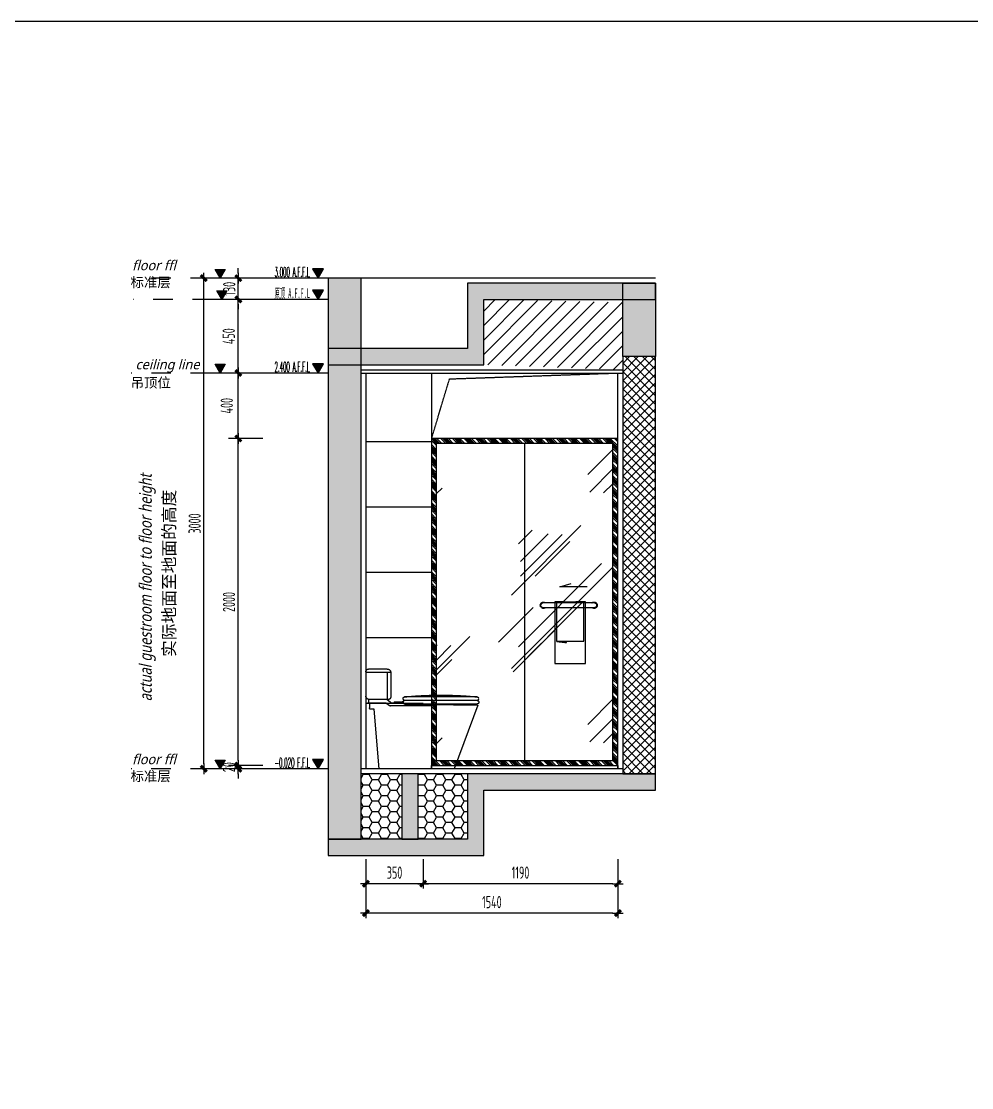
# Model space of a CAD drawing. Header units: inches. Extents: x 96003 to 270950, y -80202 to 65998.
# Drawn here: x 222555 to 228364, y 40627 to 47147 of the extents above; entities that cross this region are included whole.
import ezdxf
from ezdxf.enums import TextEntityAlignment as Align

# ---------------------------------------------------------------- set-up
doc = ezdxf.new("R2010")
doc.units = ezdxf.units.IN
doc.header["$LTSCALE"] = 10
doc.header["$MEASUREMENT"] = 0
for name, pattern in [('DASH', [0.35, 0.25, -0.1]), ('DASHED2', [0.375, 0.25, -0.125]), ('M-CENTER', [1.8, 1.2, -0.2, 0.2, -0.2])]:
    doc.linetypes.add(name, pattern=pattern)
for name, color, linetype in [('01', 200, 'Continuous'), ('C-顶面灯具、灯带', 22, 'Continuous'), ('ED-文字说明', 50, 'Continuous'), ('ED-造型尺寸', 44, 'Continuous'), ('ED-造型细线', 136, 'Continuous'), ('EL-138', 138, 'Continuous'), ('EL-DIM', 50, 'Continuous'), ('EL-FURN', 1, 'Continuous'), ('EL-天花轮廓线', 100, 'Continuous'), ('EM-机电图例', 2, 'Continuous'), ('FC-地面造型', 136, 'Continuous'), ('FF-FINISH【完成面】', 20, 'Continuous'), ('SBEI', 1, 'Continuous')]:
    doc.layers.add(name, color=color, linetype=linetype)
doc.styles.add('-宋体', font='')
doc.styles.add('CCD_DIM', font='archs.shx', dxfattribs={"width": 0.7})
doc.styles.add('hz', font='simplex', dxfattribs={"width": 0.7, "bigfont": 'hztxt'})
doc.styles.add('LUCIDIA', font='')
doc.styles.add('RomanS', font='romans.shx', dxfattribs={"width": 0.9})
doc.styles.add('st', font='')
doc.styles.add('宋体', font='', dxfattribs={"height": 60})
doc.styles.get('-宋体').set_extended_font_data('SimSun')
doc.styles.get('LUCIDIA').set_extended_font_data('Lucida Sans', italic=True)
doc.styles.get('st').set_extended_font_data('SimSun')
doc.styles.get('宋体').set_extended_font_data('SimSun')
doc.dimstyles.new('1.30', dxfattribs={"dimscale": 30, "dimtxt": 2.5, "dimasz": 1, "dimexe": 1, "dimexo": 1.5, "dimgap": 1, "dimtad": 1, "dimdec": 0, "dimrnd": 5, "dimdsep": 46, "dimtxsty": 'CCD_DIM', "dimblk": 'CCD_Dimension_Tick', "dimcen": 1, "dimclrd": 44, "dimclre": 44, "dimclrt": 2, "dimadec": 0, "dimazin": 2, "dimtfac": 1, "dimtdec": 0, "dimtix": 1, "dimtmove": 2, "dimatfit": 3, "dimldrblk": 'CCD_Dimension_Tick', "dimfxl": 5, "dimfxlon": 1, "dimtolj": 1, "dimarcsym": 0})
doc.dimstyles.new('Matrix_30内', dxfattribs={"dimscale": 30, "dimtxt": 2.5, "dimasz": 1, "dimexe": 2, "dimexo": 1.5, "dimgap": 0.6, "dimtad": 1, "dimdec": 0, "dimrnd": 1, "dimzin": 12, "dimdsep": 46, "dimtxsty": 'CCD_DIM', "dimblk": 'CCD_Dimension_Tick', "dimcen": 0.125, "dimclrd": 44, "dimclre": 44, "dimclrt": 50, "dimadec": 0, "dimazin": 0, "dimtfac": 1, "dimtdec": 0, "dimtix": 1, "dimtmove": 2, "dimatfit": 3, "dimldrblk": 'CCD_Leader_Dot', "dimfxl": 5, "dimfxlon": 1, "dimtvp": 1, "dimtolj": 1, "dimtzin": 0, "dimarcsym": 0})

# ---------------------------------------------------------------- blocks, each defined once
blk = doc.blocks.new('CCD_Dimension_Tick')
at = {"color": 0, "linetype": 'ByBlock'}
for p, q in [((-1.09, 0), (0, 0)), ((0, 0), (1.09, 0))]:
    blk.add_line(p, q, dxfattribs=at)
at = {"color": 0, "linetype": 'Continuous', "const_width": 0.608}
blk.add_lwpolyline([(-0.61, -0.61), (0.61, 0.61)], dxfattribs=at)
blk = doc.blocks.new('*D95')
at = {"layer": 'Defpoints', "color": 0, "linetype": 'ByBlock', "transparency": 16777216}
for p in [(225011.2, 42773.4), (226201.2, 42734.3), (225011.2, 41874)]:
    blk.add_point(p, dxfattribs=at)
at = {"layer": 'FC-地面造型', "color": 44, "linetype": 'ByBlock', "lineweight": -2, "transparency": 16777216}
for p, q in [((225011.2, 42024), (225011.2, 41844)), ((226201.2, 42024), (226201.2, 41844)), ((226171.2, 41874), (225041.2, 41874))]:
    blk.add_line(p, q, dxfattribs=at)
at = {"layer": 'FC-地面造型', "color": 44, "linetype": 'ByBlock', "lineweight": -2, "transparency": 16777216, "xscale": 30, "yscale": 30, "zscale": 30, "rotation": 180}
blk.add_blockref('CCD_Dimension_Tick', (225011.2, 41874), dxfattribs=at)
at = {"layer": 'FC-地面造型', "color": 44, "linetype": 'ByBlock', "lineweight": -2, "transparency": 16777216, "xscale": 30, "yscale": 30, "zscale": 30}
blk.add_blockref('CCD_Dimension_Tick', (226201.2, 41874), dxfattribs=at)
at = {"layer": 'FC-地面造型', "color": 2, "linetype": 'ByBlock', "transparency": 16777216, "insert": (225606.2, 41941.5), "char_height": 75, "attachment_point": 5, "style": 'CCD_DIM'}
blk.add_mtext('\\A1;1190', dxfattribs=at)
blk = doc.blocks.new('*D96')
at = {"layer": 'Defpoints', "color": 0, "linetype": 'ByBlock', "transparency": 16777216}
for p in [(224661.2, 42804.5), (225011.2, 42773.4), (224661.2, 41874)]:
    blk.add_point(p, dxfattribs=at)
at = {"layer": 'FC-地面造型', "color": 44, "linetype": 'ByBlock', "lineweight": -2, "transparency": 16777216}
for p, q in [((224661.2, 42024), (224661.2, 41844)), ((225011.2, 42024), (225011.2, 41844)), ((224981.2, 41874), (224691.2, 41874))]:
    blk.add_line(p, q, dxfattribs=at)
at = {"layer": 'FC-地面造型', "color": 44, "linetype": 'ByBlock', "lineweight": -2, "transparency": 16777216, "xscale": 30, "yscale": 30, "zscale": 30, "rotation": 180}
blk.add_blockref('CCD_Dimension_Tick', (224661.2, 41874), dxfattribs=at)
at = {"layer": 'FC-地面造型', "color": 44, "linetype": 'ByBlock', "lineweight": -2, "transparency": 16777216, "xscale": 30, "yscale": 30, "zscale": 30}
blk.add_blockref('CCD_Dimension_Tick', (225011.2, 41874), dxfattribs=at)
at = {"layer": 'FC-地面造型', "color": 2, "linetype": 'ByBlock', "transparency": 16777216, "insert": (224836.2, 41941.5), "char_height": 75, "attachment_point": 5, "style": 'CCD_DIM'}
blk.add_mtext('\\A1;350', dxfattribs=at)
blk = doc.blocks.new('*D97')
at = {"layer": 'Defpoints', "color": 0, "linetype": 'ByBlock', "transparency": 16777216}
for p in [(226201.2, 42701.7), (224661.2, 42024), (224661.2, 41694)]:
    blk.add_point(p, dxfattribs=at)
at = {"layer": 'FC-地面造型', "color": 44, "linetype": 'ByBlock', "lineweight": -2, "transparency": 16777216}
for p, q in [((224661.2, 41844), (224661.2, 41664)), ((226201.2, 41844), (226201.2, 41664)), ((226171.2, 41694), (224691.2, 41694))]:
    blk.add_line(p, q, dxfattribs=at)
at = {"layer": 'FC-地面造型', "color": 44, "linetype": 'ByBlock', "lineweight": -2, "transparency": 16777216, "xscale": 30, "yscale": 30, "zscale": 30, "rotation": 180}
blk.add_blockref('CCD_Dimension_Tick', (224661.2, 41694), dxfattribs=at)
at = {"layer": 'FC-地面造型', "color": 44, "linetype": 'ByBlock', "lineweight": -2, "transparency": 16777216, "xscale": 30, "yscale": 30, "zscale": 30}
blk.add_blockref('CCD_Dimension_Tick', (226201.2, 41694), dxfattribs=at)
at = {"layer": 'FC-地面造型', "color": 2, "linetype": 'ByBlock', "transparency": 16777216, "insert": (225431.2, 41761.5), "char_height": 75, "attachment_point": 5, "style": 'CCD_DIM'}
blk.add_mtext('\\A1;1540', dxfattribs=at)
blk = doc.blocks.new('*U94')
h = blk.add_hatch()
h.set_pattern_fill('ANSI37', color=250, scale=300, angle=-90)
h.set_pattern_definition([(315, (222212.67, 70619.302), (26.516504, 26.516504), []), (45, (222212.67, 70619.302), (-26.516504, 26.516504), [])])
h.paths.add_polyline_path([(144521, -74484.5), (144521, -74684.5), (147071.2, -74684.5), (147071.2, -74484.5)])
at = {"color": 5, "elevation": 0}
blk.add_lwpolyline([(144521, -74484.5), (144521, -74684.5), (147071.2, -74684.5), (147071.2, -74484.5)], close=True, dxfattribs=at)
blk = doc.blocks.new('A$C274C2E7A')
at = {"linetype": 'DASHED2', "ltscale": 200}
for p, q in [((593.8, 588.3, 0), (745.8, 588.3, 0)), ((593.8, 588.3, 0), (593.8, 439.6, 0)), ((615.5, 610, 0), (729.5, 610, 0)), ((615.5, 588.3, 0), (615.5, 423.4, 0)), ((744.5, 600, 0), (745.8, 600, 0)), ((745.8, 593.7, 0), (745.8, 445.1, 0)), ((509.1, 396.2, 0), (61.1, 389, 0)), ((66.6, 439.6, 0), (509.1, 439.6, 0)), ((66.6, 417.9, 0), (509.1, 417.9, 0)), ((66.6, 396.2, 0), (509.1, 396.2, 0)), ((517.2, 401.7, 0), (587.7, 401.7, 0)), ((517.8, 409.3, 0), (517.8, 404.9, 0)), ((572.1, 409.1, 0), (572.1, 401.7, 0)), ((615.5, 423.4, 0), (587.7, 401.7, 0)), ((601.2, 385.4, 0), (623.5, 401.7, 0)), ((610.1, 423.4, 0), (724.1, 423.4, 0)), ((623.5, 401.7, 0), (724.1, 401.7, 0)), ((623.5, 401.7, 0), (628, 401.7, 0)), ((724.1, 401.7, 0), (724.1, 372.3, 0)), ((729.5, 423.4, 0), (729.5, 407.1, 0)), ((315.8, 385.4, 0), (601.2, 385.4, 0)), ((593.8, 385.4, 0), (593.8, 383.9, 0)), ((596.7, 385.4, 0), (594.8, 384.4, 0)), ((695.2, 363.7, 0), (715.4, 363.7, 0))]:
    blk.add_line(p, q, dxfattribs=at)
at = {"linetype": 'DASHED2', "ltscale": 200, "elevation": 0}
blk.add_lwpolyline([(61.1, 389), (206.7, 0), (664.3, 0), (695.2, 363.7)], dxfattribs=at)
at = {"linetype": 'DASHED2', "ltscale": 200}
for centre, radius, start, end in [((615.5, 588.3, 0), 21.7, 90.00009, 180.00009), ((729.5, 593.7, 0), 16.3, 0.00009, 90.00009), ((66.6, 407.1, 0), 10.9, 90.00009, 270.00009), ((66.6, 431, 0), 8.68, 90.00009, 180.00009), ((66.6, 426.6, 0), 8.68, 180.00009, 270.00009), ((287.9, -1809.5, 0), 2260, 84.38214, 95.61807), ((509.1, 431, 0), 8.68, 0.00009, 90.00009), ((505.3, 429.9, 0), 12.5, 287.57807, 5.04198), ((509.1, 409.3, 0), 8.68, 0.00009, 90.00009), ((509.1, 404.9, 0), 8.68, 270.00009, 0.00009), ((531.3, 427.8, 0), 20.8, 217.49304, 295.87668), ((557.3, 237.5, 0), 172.2, 85.0629, 98.77469), ((610.1, 439.6, 0), 16.3, 180.00009, 270.00009), ((724.1, 445.1, 0), 21.7, 270.00009, 0.00009), ((724.1, 407.1, 0), 5.43, 270.00009, 0.00009), ((715.4, 372.3, 0), 8.68, 270.00009, 0.00009)]:
    blk.add_arc(centre, radius, start, end, dxfattribs=at)
blk = doc.blocks.new('ytrytuyi')
at = {"color": 1, "linetype": 'DASH'}
for p, q in [((138513, -61223.3, 0), (138512.3, -61215.4, 0)), ((138574.9, -61215.8, 0), (138513, -61223.3, 0))]:
    blk.add_line(p, q, dxfattribs=at)
at = {"color": 1, "linetype": 'DASH', "elevation": 0}
for points in [[(138341.7, -60980.3), (138656.7, -60980.3)], [(138341.7, -61010.3), (138656.7, -61010.3)], [(138524.9, -60974.2), (138584.6, -60974.2), (138584.6, -61350.7), (138397.1, -61350.7), (138397.1, -60974.2), (138456.8, -60974.2)]]:
    blk.add_lwpolyline(points, dxfattribs=at)
blk.add_lwpolyline([(138406.8, -60976.6), (138574.9, -60976.6), (138574.9, -61215.8), (138406.8, -61215.8)], close=True, dxfattribs=at)
at = {"color": 8, "linetype": 'DASH'}
for centre, start, end in [((138344.5, -60995.3, 0), 49.98464, 310.01536), ((138654, -60995.3, 0), 229.98464, 130.01536)]:
    blk.add_arc(centre, 19.6, start, end, dxfattribs=at)
at = {"color": 1, "linetype": 'DASH'}
for centre, start, end in [((138344.5, -60995.3, 0), 100.38886, 259.61114), ((138654, -60995.3, 0), 280.38886, 79.61114)]:
    blk.add_arc(centre, 15.3, start, end, dxfattribs=at)
blk = doc.blocks.new('FDRRERR')
h = blk.add_hatch()
h.set_pattern_fill('CYL', color=250, scale=50, pattern_type=2)
h.set_pattern_definition([(135, (209944.584, -245040.837), (-35.355339, -35.355339), []), (135, (209943.876, -245041.544), (-35.355339, -35.355339), []), (135, (209942.46, -245042.96), (-35.355339, -35.355339), []), (135, (209939.634, -245045.787), (-35.355339, -35.355339), []), (135, (209933.977, -245051.443), (-35.355339, -35.355339), []), (135, (209921.25, -245064.17), (-35.355339, -35.355339), []), (135, (209915.59, -245069.83), (-35.355339, -35.355339), []), (135, (209912.764, -245072.657), (-35.355339, -35.355339), []), (135, (209911.35, -245074.07), (-35.355339, -35.355339), []), (135, (209910.64, -245074.78), (-35.355339, -35.355339), [])])
h.paths.add_polyline_path([(125934, -879.1), (127014, -879.1), (127014, 1060.9), (125934, 1060.9)], flags=16)
h.paths.add_polyline_path([(125904, -909.1), (127044, -909.1), (127044, 1090.9), (125904, 1090.9)])
at = {"layer": 'EM-机电图例'}
h = blk.add_hatch(dxfattribs=at)
h.set_pattern_fill('玻璃2', color=250, scale=100)
h.set_pattern_definition([(45, (-4710.6, -140801.8), (9e-14, 1527.3506), [600, -360, 600, -360, 240, -523.2816]), (45, (-4740.6, -140771.8), (9e-14, 1527.3506), [480, -600, 360, -360, 420, -463.2816]), (45, (-4740.6, -140681.8), (9e-14, 1527.3506), [360, -720, 240, -360, 540, -463.2816]), (45, (-4650.6, -140771.8), (9e-14, 1527.3506), [360, -720, 300, -1303.2815]), (45, (-4560.6, -140681.8), (9e-14, 1527.3506), [180, -900, 120, -1483.2815]), (45, (-4710.6, -140531.8), (9e-14, 1527.3506), [120, -900, 120, -480, 300, -763.2816]), (45, (-4170.6, -140621.8), (9e-14, 1527.3506), [600, -900, 720, -475.2816]), (45, (-4170.6, -140711.8), (9e-14, 1527.3506), [840, -600, 900, -355.2816]), (45, (-4020.6, -140591.8), (-2e-13, -1697.056), [600, -840, 480, -763.2816]), (45, (-4110.6, -140411.8), (9e-14, 1527.3506), [300, -1200, 360, -823.2816]), (45, (-3930.6, -140501.8), (9e-14, 1527.3506), [240, -1200, 240, -1003.2815])])
h.paths.add_polyline_path([(125934, -879.1), (127014, -879.1), (127014, 1060.9), (125934, 1060.9)])
at = {"color": 30, "elevation": 0}
for points in [[(125904, -909.1), (127044, -909.1), (127044, 1090.9), (125904, 1090.9)], [(125934, -879.1), (127014, -879.1), (127014, 1060.9), (125934, 1060.9)]]:
    blk.add_lwpolyline(points, close=True, dxfattribs=at)
at = {"layer": 'ED-造型细线', "color": 1, "elevation": 0}
blk.add_lwpolyline([(126857, 182.6), (126688.7, 182.6), (126759.7, 204.8)], dxfattribs=at)
at = {"layer": 'EM-机电图例', "color": 1}
blk.add_line((126474, 1060.7), (126474, -879.3), dxfattribs=at)
at = {"layer": 'FF-FINISH【完成面】', "linetype": 'ByBlock', "elevation": 0}
blk.add_lwpolyline([(125904, -929.1), (125904, -909.1), (127044, -909.1), (127044, -929.1)], dxfattribs=at)
at = {"layer": 'EM-机电图例', "xscale": -1}
blk.add_blockref('ytrytuyi', (265243.2, 61066.2, 0), dxfattribs=at)
blk = doc.blocks.new('*D115')
at = {"layer": 'Defpoints', "color": 0, "linetype": 'ByBlock', "transparency": 16777216}
for p in [(223881.1, 44596.3), (225061.2, 44596.3), (225061.2, 42596.3)]:
    blk.add_point(p, dxfattribs=at)
at = {"layer": 'EL-天花轮廓线', "color": 44, "lineweight": -2, "transparency": 16777216}
for p, q in [((224031.1, 44596.3), (223821.1, 44596.3)), ((223881.1, 42626.3), (223881.1, 44566.3)), ((224031.1, 42596.3), (223821.1, 42596.3))]:
    blk.add_line(p, q, dxfattribs=at)
at = {"layer": 'EL-天花轮廓线', "color": 44, "linetype": 'ByBlock', "lineweight": -2, "transparency": 16777216, "xscale": 30, "yscale": 30, "zscale": 30}
for p, rotation in [((223881.1, 44596.3), 90), ((223881.1, 42596.3), 270)]:
    blk.add_blockref('CCD_Dimension_Tick', p, dxfattribs=dict(at, rotation=rotation))
at = {"layer": 'EL-天花轮廓线', "color": 50, "linetype": 'ByBlock', "transparency": 16777216, "insert": (223824.1, 43596.3), "char_height": 75, "attachment_point": 5, "rotation": 90, "style": 'CCD_DIM'}
blk.add_mtext('\\A1;2000', dxfattribs=at)
blk = doc.blocks.new('CCD_Leader_Dot')
at = {"color": 0, "linetype": 'ByBlock'}
blk.add_line((-5, 0), (-10, 0), dxfattribs=at)
at = {"color": 0, "linetype": 'ByBlock', "const_width": 5}
blk.add_lwpolyline([(-2.5, 0, 1), (2.5, 0, 1)], format="xyb", close=True, dxfattribs=at)
blk = doc.blocks.new('*D116')
at = {"layer": 'Defpoints', "color": 0, "linetype": 'ByBlock', "transparency": 16777216}
for p in [(223881.1, 45576.5), (224061.1, 45576.5), (224061.1, 45446.5)]:
    blk.add_point(p, dxfattribs=at)
at = {"layer": 'EL-天花轮廓线', "color": 44, "lineweight": -2, "transparency": 16777216}
for p, q in [((224016.1, 45576.5), (223821.1, 45576.5)), ((223881.1, 45606.5), (223881.1, 45636.5)), ((223881.1, 45446.5), (223881.1, 45576.5)), ((224016.1, 45446.5), (223821.1, 45446.5)), ((223881.1, 45416.5), (223881.1, 45386.5))]:
    blk.add_line(p, q, dxfattribs=at)
at = {"layer": 'EL-天花轮廓线', "color": 44, "linetype": 'ByBlock', "lineweight": -2, "transparency": 16777216, "xscale": 30, "yscale": 30, "zscale": 30}
for p, rotation in [((223881.1, 45576.5), 270), ((223881.1, 45446.5), 90)]:
    blk.add_blockref('CCD_Dimension_Tick', p, dxfattribs=dict(at, rotation=rotation))
at = {"layer": 'EL-天花轮廓线', "color": 50, "linetype": 'ByBlock', "transparency": 16777216, "insert": (223825.6, 45511.5), "char_height": 75, "attachment_point": 5, "rotation": 90, "style": 'CCD_DIM'}
blk.add_mtext('\\A1;130', dxfattribs=at)
blk = doc.blocks.new('*D117')
at = {"layer": 'Defpoints', "color": 0, "linetype": 'ByBlock', "transparency": 16777216}
for p in [(223669.8, 45576.3), (224061.1, 45576.3), (224061.1, 42576.3)]:
    blk.add_point(p, dxfattribs=at)
at = {"layer": 'EL-天花轮廓线', "color": 44, "lineweight": -2, "transparency": 16777216}
for p, q in [((223819.8, 45576.3), (223609.8, 45576.3)), ((223669.8, 42606.3), (223669.8, 45546.3)), ((223819.8, 42576.3), (223609.8, 42576.3))]:
    blk.add_line(p, q, dxfattribs=at)
at = {"layer": 'EL-天花轮廓线', "color": 44, "linetype": 'ByBlock', "lineweight": -2, "transparency": 16777216, "xscale": 30, "yscale": 30, "zscale": 30}
for p, rotation in [((223669.8, 45576.3), 90), ((223669.8, 42576.3), 270)]:
    blk.add_blockref('CCD_Dimension_Tick', p, dxfattribs=dict(at, rotation=rotation))
at = {"layer": 'EL-天花轮廓线', "color": 50, "linetype": 'ByBlock', "transparency": 16777216, "insert": (223614.3, 44076.3), "char_height": 75, "attachment_point": 5, "rotation": 90, "style": 'CCD_DIM'}
blk.add_mtext('\\A1;3000', dxfattribs=at)
blk = doc.blocks.new('ELEVATION')
blk.add_hatch(color=256).paths.add_polyline_path([(4.17, 2.47), (2.7, 0), (1.23, 2.47)])
blk.add_line((0, 0), (14.67, 0))
blk.add_lwpolyline([(4.17, 2.47), (2.7, 0), (1.23, 2.47)], close=True)
at = {"style": 'hz', "width": 0.444477}
blk.add_attdef('ELEV', text='', height=2.5, dxfattribs=at).set_placement((4.89, 0.32), (14.26, 0.32), align=Align.FIT)
blk = doc.blocks.new('A$C2E6F40A5')
blk.add_hatch(color=256).paths.add_polyline_path([(40, 69.3), (-40, 69.3), (0, 0)])
at = {"color": 0}
blk.add_lwpolyline([(40, 69.3), (-40, 69.3), (0, 0), (40, 69.3)], dxfattribs=at)
blk = doc.blocks.new('20150428.1023048')
at = {"layer": 'ED-造型尺寸', "color": 250, "linetype": 'M-CENTER', "ltscale": 2}
blk.add_line((21.19, 0, 0), (-14.89, 0, 0), dxfattribs=at)
at = {"layer": 'ED-造型尺寸', "xscale": -0.0256, "yscale": 0.0256, "zscale": 0.0256}
blk.add_blockref('A$C2E6F40A5', (3.19, 0, 0), dxfattribs=at)
blk = doc.blocks.new('*D118')
at = {"layer": 'Defpoints', "color": 0, "linetype": 'ByBlock', "transparency": 16777216}
for p in [(223881.1, 45446.5), (224061.1, 45446.5), (223971.1, 44996.3)]:
    blk.add_point(p, dxfattribs=at)
at = {"layer": 'EL-天花轮廓线', "color": 44, "lineweight": -2, "transparency": 16777216}
for p, q in [((224016.1, 45446.5), (223821.1, 45446.5)), ((223881.1, 45026.3), (223881.1, 45416.5)), ((223926.1, 44996.3), (223821.1, 44996.3))]:
    blk.add_line(p, q, dxfattribs=at)
at = {"layer": 'EL-天花轮廓线', "color": 44, "linetype": 'ByBlock', "lineweight": -2, "transparency": 16777216, "xscale": 30, "yscale": 30, "zscale": 30}
for p, rotation in [((223881.1, 45446.5), 90), ((223881.1, 44996.3), 270)]:
    blk.add_blockref('CCD_Dimension_Tick', p, dxfattribs=dict(at, rotation=rotation))
at = {"layer": 'EL-天花轮廓线', "color": 50, "linetype": 'ByBlock', "transparency": 16777216, "insert": (223822.5, 45221.4), "char_height": 75, "attachment_point": 5, "rotation": 90, "style": 'CCD_DIM'}
blk.add_mtext('\\A1;450', dxfattribs=at)
blk = doc.blocks.new('*D339')
at = {"layer": 'Defpoints', "color": 0, "linetype": 'ByBlock', "transparency": 16777216}
for p in [(223881.1, 44996.3), (224016.1, 44996.3), (224031.1, 44596.3)]:
    blk.add_point(p, dxfattribs=at)
at = {"layer": 'FC-地面造型', "color": 44, "lineweight": -2, "transparency": 16777216}
for p, q in [((223971.1, 44996.3), (223851.1, 44996.3)), ((223881.1, 44626.3), (223881.1, 44966.3)), ((223986.1, 44596.3), (223851.1, 44596.3))]:
    blk.add_line(p, q, dxfattribs=at)
at = {"layer": 'FC-地面造型', "color": 44, "linetype": 'ByBlock', "lineweight": -2, "transparency": 16777216, "xscale": 30, "yscale": 30, "zscale": 30}
for p, rotation in [((223881.1, 44996.3), 90), ((223881.1, 44596.3), 270)]:
    blk.add_blockref('CCD_Dimension_Tick', p, dxfattribs=dict(at, rotation=rotation))
at = {"layer": 'FC-地面造型', "color": 2, "linetype": 'ByBlock', "transparency": 16777216, "insert": (223810.5, 44796.3), "char_height": 75, "attachment_point": 5, "rotation": 90, "style": 'CCD_DIM'}
blk.add_mtext('\\A1;400', dxfattribs=at)
blk = doc.blocks.new('*D810')
at = {"layer": 'Defpoints', "color": 0, "linetype": 'ByBlock', "transparency": 16777216}
for p in [(223881.1, 42596.3), (225061.2, 42596.3), (225061.2, 42576.3)]:
    blk.add_point(p, dxfattribs=at)
at = {"layer": 'EL-天花轮廓线', "color": 44, "lineweight": -2, "transparency": 16777216}
for p, q in [((223881.1, 42626.3), (223881.1, 42656.3)), ((224031.1, 42596.3), (223821.1, 42596.3)), ((224031.1, 42576.3), (223821.1, 42576.3)), ((223881.1, 42576.3), (223881.1, 42596.3)), ((223881.1, 42546.3), (223881.1, 42516.3))]:
    blk.add_line(p, q, dxfattribs=at)
at = {"layer": 'EL-天花轮廓线', "color": 44, "linetype": 'ByBlock', "lineweight": -2, "transparency": 16777216, "xscale": 30, "yscale": 30, "zscale": 30}
for p, rotation in [((223881.1, 42596.3), 270), ((223881.1, 42576.3), 90)]:
    blk.add_blockref('CCD_Dimension_Tick', p, dxfattribs=dict(at, rotation=rotation))
at = {"layer": 'EL-天花轮廓线', "color": 50, "linetype": 'ByBlock', "transparency": 16777216, "insert": (223824.1, 42586.3), "char_height": 75, "attachment_point": 5, "rotation": 90, "style": 'CCD_DIM'}
blk.add_mtext('\\A1;20', dxfattribs=at)

msp = doc.modelspace()

# ---------------------------------------------------------------- hatches: boundary and pattern name
h = msp.add_hatch(color=250)
h.dxf.hatch_style = 1
h.paths.add_polyline_path([(224431.2, 42146.3), (224631.2, 42146.3), (224631.2, 45576.5), (224431.2, 45576.5)])
h = msp.add_hatch(color=250)
h.dxf.hatch_style = 1
h.paths.add_polyline_path([(224431.2, 45146.5), (224431.2, 45046.5), (225381.4, 45046.5), (225381.4, 45446.5), (226431.4, 45446.5), (226431.4, 45546.5), (225281.4, 45546.5), (225281.4, 45146.5)])
h = msp.add_hatch(color=250)
h.dxf.hatch_style = 1
h.paths.add_polyline_path([(226431.2, 45096.5), (226231.2, 45096.5), (226231.2, 45546.5), (226431.2, 45546.5)])
h = msp.add_hatch()
h.set_pattern_fill('ANSI31,_O', color=250, scale=500)
h.set_pattern_definition([(45, (101977.98, 43505.38), (-44.194174, 44.194174), [])])
h.paths.add_polyline_path([(225381.4, 45046.5), (225381.4, 45446.5), (226231.2, 45426.5), (226231.2, 45301.5), (226231.2, 45176.5), (226231.2, 45016.3)])
h = msp.add_hatch(color=250)
h.dxf.hatch_style = 1
h.paths.add_polyline_path([(224431.2, 42146.3), (224431.2, 42046.3), (225381.4, 42046.3), (225381.4, 42446.3), (226431.4, 42446.3), (226431.4, 42546.3), (225281.4, 42546.3), (225281.4, 42146.3)])
h = msp.add_hatch(color=250)
h.dxf.hatch_style = 1
h.paths.add_polyline_path([(224981.2, 42546.3), (224881.2, 42546.3), (224881.2, 42146.3), (224981.2, 42146.3)])
at = {"layer": 'FC-地面造型', "linetype": 'ByBlock'}
h = msp.add_hatch(dxfattribs=at)
h.set_pattern_fill('HONEY', color=250, scale=300)
h.set_pattern_definition([(180, (353324.87, 170009), (-56.25, 32.4759526), [37.5, -75]), (60, (353324.87, 170009), (56.25, 32.4759526), [37.5, -75]), (120, (353324.87, 170009), (-1e-14, 64.951905), [-75, 37.5])])
h.paths.add_polyline_path([(224981.2, 42146.3), (224981.2, 42546.3), (225281.4, 42546.3), (225281.4, 42146.3)])
h.paths.add_polyline_path([(224881.2, 42546.3), (224881.2, 42146.3), (224631.2, 42146.3), (224631.2, 42546.3)])

# ---------------------------------------------------------------- linework, layer by layer
at = {"color": 5}
for p, q in [((226431.2, 45576.5), (224431.2, 45576.5)), ((224881.2, 42576.3), (224631.2, 42576.3)), ((226231.2, 42576.3), (224874.2, 42576.3))]:
    msp.add_line(p, q, dxfattribs=at)
at = {"layer": '01'}
for points in [[(224431.2, 42146.3), (224631.2, 42146.3), (224631.2, 45576.5), (224431.2, 45576.5)], [(224431.2, 45146.5), (224431.2, 45046.5), (225381.4, 45046.5), (225381.4, 45446.5), (226431.4, 45446.5), (226431.4, 45546.5), (225281.4, 45546.5), (225281.4, 45146.5)], [(226431.2, 45096.5), (226231.2, 45096.5), (226231.2, 45546.5), (226431.2, 45546.5)], [(224431.2, 42146.3), (224431.2, 42046.3), (225381.4, 42046.3), (225381.4, 42446.3), (226431.4, 42446.3), (226431.4, 42546.3), (225281.4, 42546.3), (225281.4, 42146.3)], [(224981.2, 42546.3), (224881.2, 42546.3), (224881.2, 42146.3), (224981.2, 42146.3)]]:
    msp.add_lwpolyline(points, close=True, dxfattribs=at)
at = {"layer": 'EL-138', "linetype": 'DASH', "elevation": 0}
msp.add_lwpolyline([(225063, 44596.3), (225172, 44960.2), (226201.2, 44996.3)], dxfattribs=at)
at = {"layer": 'FC-地面造型', "color": 1, "linetype": 'ByBlock'}
for p, q in [((224661.2, 44996.3), (224661.2, 42576.3)), ((225061.2, 44996.3), (225061.2, 42576.3))]:
    msp.add_line(p, q, dxfattribs=at)
at = {"layer": 'FC-地面造型', "color": 20, "linetype": 'ByBlock'}
msp.add_line((226201.2, 42576.3), (226201.2, 44996.3), dxfattribs=at)
at = {"layer": 'FC-地面造型', "color": 136, "linetype": 'ByBlock'}
for p, q in [((225061.2, 44576.3), (224661.2, 44576.3)), ((225061.2, 44176.3), (224661.2, 44176.3)), ((225061.2, 43776.3), (224661.2, 43776.3)), ((225061.2, 43376.3), (224661.2, 43376.3)), ((225011.2, 42976.3), (224661.2, 42976.3)), ((224981.2, 42546.3), (224634.2, 42546.3)), ((225281.4, 42546.3), (224981.2, 42546.3))]:
    msp.add_line(p, q, dxfattribs=at)
at = {"layer": 'FC-地面造型', "color": 138, "linetype": 'ByBlock'}
msp.add_lwpolyline([(216744.7, 47146.6), (236625.7, 47146.6), (236625.7, 34107), (216744.7, 34107)], close=True, dxfattribs=at)
at = {"layer": 'SBEI', "color": 136}
msp.add_line((224631.2, 45016.3, 0), (226231.2, 45016.3, 0), dxfattribs=at)
at = {"layer": 'SBEI', "color": 3}
msp.add_line((224631.2, 44996.3, 0), (226231.2, 44996.3, 0), dxfattribs=at)

# ---------------------------------------------------------------- block references
at = {"layer": 'C-顶面灯具、灯带', "color": 8, "linetype": 'ByBlock', "rotation": 90}
msp.add_blockref('*U94', (151746.7, -101974.7, 0), dxfattribs=at)
at = {"layer": 'ED-文字说明'}
ref = msp.add_blockref('ELEVATION', (224431.2, 45576.5), dxfattribs=dict(at, xscale=-23.04, yscale=23.04, zscale=23.04))
ref.add_attrib('ELEV', '3.000 A.F.F.L', dxfattribs={"layer": '0', "height": 60, "style": 'RomanS', "width": 0.357941}).set_placement((224102.7, 45584, 0), (224318.5, 45584, 0), align=Align.FIT)
ref = msp.add_blockref('ELEVATION', (224431.2, 45446.5), dxfattribs=dict(at, xscale=-23.04, yscale=23.04, zscale=23.04))
ref.add_attrib('ELEV', '原顶 A.F.F.L', dxfattribs={"layer": '0', "height": 60, "style": '-宋体', "width": 0.421459}).set_placement((224102.7, 45454, 0), (224318.5, 45454, 0), align=Align.FIT)
ref = msp.add_blockref('ELEVATION', (224431.1, 44996.3), dxfattribs=dict(at, xscale=-23.04, yscale=23.04, zscale=23.04))
ref.add_attrib('ELEV', '2.400 A.F.F.L', dxfattribs={"layer": '0', "height": 60, "style": 'RomanS', "width": 0.357941}).set_placement((224102.6, 45003.8, 0), (224318.4, 45003.8, 0), align=Align.FIT)
ref = msp.add_blockref('ELEVATION', (224431.2, 42576.3), dxfattribs=dict(at, xscale=-23.04, yscale=23.04, zscale=23.04))
ref.add_attrib('ELEV', '-0.020 F.F.L', dxfattribs={"layer": '0', "height": 60, "style": 'RomanS', "width": 0.361366}).set_placement((224102.7, 42583.7, 0), (224318.5, 42583.7, 0), align=Align.FIT)
at = {"layer": 'ED-造型尺寸', "xscale": 30, "yscale": 30, "zscale": 30}
for p in [(223673.8, 45576.5, 0), (223684.6, 45446.5, 0), (223673.7, 44996.3, 0), (223673.6, 42576.3, 0)]:
    msp.add_blockref('20150428.1023048', p, dxfattribs=at)
at = {"layer": 'EL-FURN', "xscale": -1}
msp.add_blockref('A$C274C2E7A', (225407, 42576.3, 0), dxfattribs=at)
at = {"layer": 'FC-地面造型', "linetype": 'ByBlock'}
msp.add_blockref('FDRRERR', (99157.2, 43505.4), dxfattribs=at)

# ---------------------------------------------------------------- texts
at = {"layer": 'ED-文字说明'}
for s, style, p in [('ceiling line', 'LUCIDIA', (223252.5, 45018.9)), ('吊顶位', 'st', (223222.8, 44907.1))]:
    msp.add_text(s, height=60, dxfattribs=dict(at, style=style)).set_placement(p)
at = {"layer": 'ED-文字说明', "style": 'LUCIDIA', "width": 0.8}
msp.add_text('actual guestroom floor to floor height', height=75, rotation=90, dxfattribs=at).set_placement((223351.7, 42989.6))
at = {"layer": 'ED-文字说明', "style": '宋体'}
msp.add_text('实际地面至地面的高度', height=75, rotation=90, dxfattribs=at).set_placement((223495.2, 43260))
at = {"layer": 'EL-DIM', "color": 2}
for s, style, p in [('floor ffl ', 'LUCIDIA', (223231.6, 45624.6)), ('标准层', 'st', (223222.4, 45521.2)), ('floor ffl ', 'LUCIDIA', (223231.5, 42604.6)), ('标准层', 'st', (223222.3, 42501.2))]:
    msp.add_text(s, height=60, dxfattribs=dict(at, style=style)).set_placement(p)

# ---------------------------------------------------------------- dimensions: what is measured, and where the dimension line sits
at = {"layer": 'EL-天花轮廓线', "color": 136, "linetype": 'ByBlock'}
for base, p1, p2, picture, middle in [((223669.8, 45576.3), (224061.1, 42576.3), (224061.1, 45576.3), '*D117', (223614.3, 44076.3)), ((223881.1, 45576.5), (224061.1, 45446.5), (224061.1, 45576.5), '*D116', (223825.6, 45511.5)), ((223881.1, 45446.5), (223971.1, 44996.3), (224061.1, 45446.5), '*D118', (223822.5, 45221.4)), ((223881.1, 44596.3), (225061.2, 42596.3), (225061.2, 44596.3), '*D115', (223824.1, 43596.3)), ((223881.1, 42596.3), (225061.2, 42576.3), (225061.2, 42596.3), '*D810', (223824.1, 42586.3))]:
    dim = msp.add_linear_dim(base=base, p1=p1, p2=p2, angle=90, dimstyle='Matrix_30内', dxfattribs=at)
    dim.commit()
    dim.dimension.update_dxf_attribs({"geometry": picture, "text_midpoint": middle})
at = {"layer": 'FC-地面造型', "color": 138, "linetype": 'ByBlock'}
dim = msp.add_linear_dim(base=(223881.1, 44996.3), p1=(224031.1, 44596.3), p2=(224016.1, 44996.3), angle=90, dimstyle='1.30', dxfattribs=at)
dim.commit()
dim.dimension.update_dxf_attribs({"geometry": '*D339', "text_midpoint": (223810.5, 44796.3)})
at = {"layer": 'FC-地面造型', "color": 8, "linetype": 'ByBlock'}
for base, p1, p2, picture, middle in [((224661.2, 41874), (225011.2, 42773.4), (224661.2, 42804.5), '*D96', (224836.2, 41941.5)), ((225011.2, 41874), (226201.2, 42734.3), (225011.2, 42773.4), '*D95', (225606.2, 41941.5)), ((224661.2, 41694), (226201.2, 42701.7), (224661.2, 42024), '*D97', (225431.2, 41761.5))]:
    dim = msp.add_linear_dim(base=base, p1=p1, p2=p2, angle=180, dimstyle='1.30', dxfattribs=at)
    dim.commit()
    dim.dimension.update_dxf_attribs({"geometry": picture, "text_midpoint": middle})

doc.saveas('drawing.dxf')
